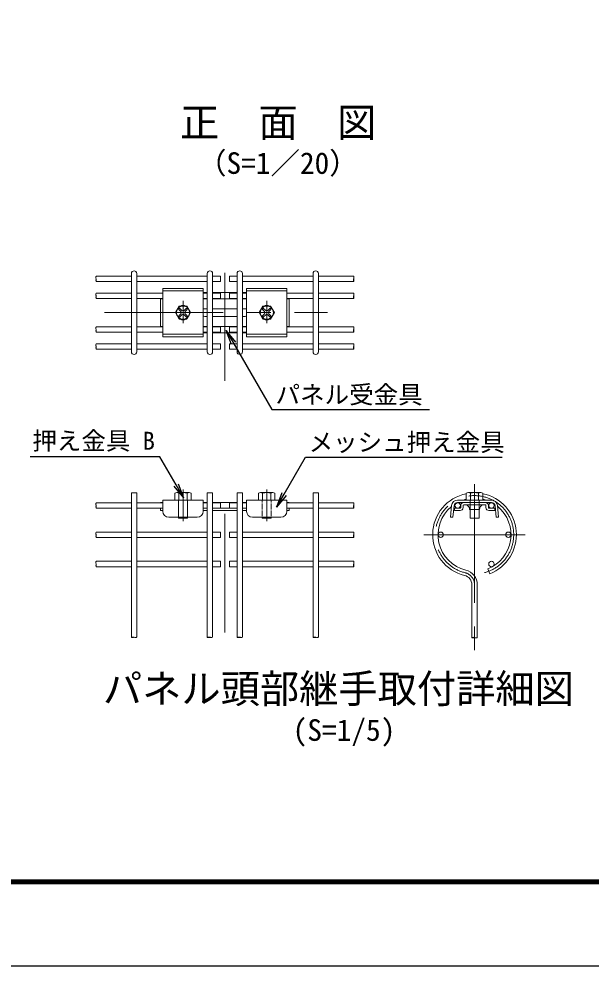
# Model space of a CAD drawing. Units: millimetres, scale not verified, with parts at other scales. Extents: x -4200 to 4200, y -2970 to 2970.
# Drawn here: x -2691 to -1161, y -2970 to -435 of the extents above; entities that cross this region are included whole.
import ezdxf
from ezdxf.enums import TextEntityAlignment as Align

# ---------------------------------------------------------------- set-up
doc = ezdxf.new("R2010")
doc.units = ezdxf.units.MM
doc.header["$LTSCALE"] = 10
doc.linetypes.add('USER1', pattern=[50.8, 31.75, -6.35, 6.35, -6.35])
doc.linetypes.add('USER2', pattern=[0.375, 0.25, -0.125])
for name, color, linetype, lineweight in [('0-2_D-STR-DIM', 7, 'Continuous', 13), ('0-3_D-STR3', 3, 'Continuous', 13), ('0-4_D-BMK', 2, 'USER1', 13), ('0-6_D-STR2', 7, 'Continuous', 13), ('0-A_D-STR-TXT', 7, 'Continuous', 13), ('0-B_D-TTL-TXT', 7, 'Continuous', 25), ('0-C_D-TTL', 7, 'Continuous', 25)]:
    doc.layers.add(name, color=color, linetype=linetype, lineweight=lineweight)
doc.styles.add('ＭＳ ゴシック', font='')
doc.styles.get('ＭＳ ゴシック').set_extended_font_data('MS Gothic')

# ---------------------------------------------------------------- blocks, each defined once
blk = doc.blocks.new('MLeader2')
at = {"layer": '0-2_D-STR-DIM', "lineweight": 25}
blk.add_line((-1976.21, -1710.02), (-2001.98, -1741.32), dxfattribs=at)
for points in [[(-1981.98, -1706.68), (-1925.09, -1608.15), (-1405.86, -1608.15), (-1398.66, -1608.15)], [(-1987.75, -1703.35), (-2001.98, -1741.32), (-1981.98, -1706.68)]]:
    blk.add_lwpolyline(points, dxfattribs=at)
blk = doc.blocks.new('MLeader3')
at = {"layer": '0-2_D-STR-DIM', "lineweight": 25}
blk.add_line((-2265.09, -1678.83), (-2250.87, -1716.8), dxfattribs=at)
for points in [[(-2270.87, -1682.16), (-2314.17, -1607.15), (-2653.75, -1607.15), (-2660.95, -1607.15)], [(-2276.64, -1685.49), (-2250.87, -1716.8), (-2270.87, -1682.16)]]:
    blk.add_lwpolyline(points, dxfattribs=at)
blk = doc.blocks.new('MLeader4')
at = {"layer": '0-2_D-STR-DIM', "lineweight": 25}
blk.add_line((-2122.77, -1306.35), (-2137, -1268.37), dxfattribs=at)
for points in [[(-2111.22, -1299.68), (-2137, -1268.37), (-2117, -1303.02)], [(-2117, -1303.02), (-2014.44, -1480.64), (-1600.16, -1480.64), (-1592.96, -1480.64)]]:
    blk.add_lwpolyline(points, dxfattribs=at)

msp = doc.modelspace()

# ---------------------------------------------------------------- linework, layer by layer
at = {"layer": '0-3_D-STR3'}
for p, q in [((-2306.41, -1156.72), (-2306.41, -1285.36)), ((-2306.41, -1156.72), (-2198.41, -1156.72)), ((-2306.41, -1163.04), (-2198.41, -1163.04)), ((-2198.41, -1156.72), (-2198.41, -1285.36)), ((-2082.41, -1156.72), (-2082.41, -1285.36)), ((-2082.41, -1156.72), (-1974.41, -1156.72)), ((-2082.41, -1163.04), (-1974.41, -1163.04)), ((-1974.41, -1156.72), (-1974.41, -1285.36)), ((-2312.41, -1183.04), (-2312.41, -1259.04)), ((-2312.41, -1184.04), (-2306.41, -1184.04)), ((-2187.51, -1167.04), (-2198.41, -1167.04)), ((-2198.41, -1184.04), (-2187.51, -1184.04)), ((-2107.7, -1167.04), (-2173.11, -1167.04)), ((-2173.11, -1184.04), (-2107.7, -1184.04)), ((-2082.41, -1167.04), (-2093.3, -1167.04)), ((-2093.3, -1184.04), (-2082.41, -1184.04)), ((-2028.41, -1249.56), (-2028.41, -1189.55)), ((-1974.41, -1184.04), (-1968.41, -1184.04)), ((-1968.41, -1259.04), (-1968.41, -1183.04)), ((-2262.6, -1203.39), (-2272.79, -1221.04)), ((-2263.72, -1212.56), (-2258.06, -1218.21)), ((-2242.21, -1203.39), (-2262.6, -1203.39)), ((-2260.89, -1209.73), (-2255.23, -1215.39)), ((-2243.92, -1209.73), (-2249.58, -1215.39)), ((-2241.09, -1212.56), (-2246.75, -1218.21)), ((-2242.21, -1203.39), (-2232.02, -1221.04)), ((-2194.41, -1211.04), (-2187.51, -1211.04)), ((-2173.11, -1211.04), (-2107.7, -1211.04)), ((-2093.3, -1211.04), (-2086.41, -1211.04)), ((-2038.6, -1203.39), (-2048.79, -1221.04)), ((-2039.72, -1212.56), (-2034.06, -1218.21)), ((-2018.21, -1203.39), (-2038.6, -1203.39)), ((-2036.89, -1209.73), (-2031.23, -1215.39)), ((-2019.92, -1209.73), (-2025.58, -1215.39)), ((-2017.09, -1212.56), (-2022.75, -1218.21)), ((-2018.21, -1203.39), (-2008.02, -1221.04)), ((-2262.6, -1238.7), (-2272.79, -1221.04)), ((-2263.72, -1229.53), (-2258.06, -1223.87)), ((-2242.21, -1238.7), (-2262.6, -1238.7)), ((-2260.89, -1232.36), (-2255.23, -1226.7)), ((-2243.92, -1232.36), (-2249.58, -1226.7)), ((-2241.09, -1229.53), (-2246.75, -1223.87)), ((-2242.21, -1238.7), (-2232.02, -1221.04)), ((-2194.41, -1231.04), (-2187.51, -1231.04)), ((-2173.11, -1231.04), (-2107.7, -1231.04)), ((-2093.3, -1231.04), (-2086.41, -1231.04)), ((-2038.6, -1238.7), (-2048.79, -1221.04)), ((-2039.72, -1229.53), (-2034.06, -1223.87)), ((-2018.21, -1238.7), (-2038.6, -1238.7)), ((-2036.89, -1232.36), (-2031.23, -1226.7)), ((-2019.92, -1232.36), (-2025.58, -1226.7)), ((-2017.09, -1229.53), (-2022.75, -1223.87)), ((-2018.21, -1238.7), (-2008.02, -1221.04)), ((-2312.41, -1258.04), (-2306.41, -1258.04)), ((-2198.41, -1258.04), (-2187.51, -1258.04)), ((-2173.11, -1258.04), (-2107.7, -1258.04)), ((-2093.3, -1258.04), (-2082.41, -1258.04)), ((-1974.41, -1258.04), (-1968.41, -1258.04)), ((-2306.41, -1279.04), (-2198.41, -1279.04)), ((-2306.41, -1285.36), (-2198.41, -1285.36)), ((-2198.41, -1275.04), (-2187.51, -1275.04)), ((-2173.11, -1275.04), (-2107.7, -1275.04)), ((-2093.3, -1275.04), (-2082.41, -1275.04)), ((-2082.41, -1279.04), (-1974.41, -1279.04)), ((-2082.41, -1285.36), (-1974.41, -1285.36)), ((-2306.41, -1722.86), (-2306.41, -1752.86)), ((-2306.41, -1722.86), (-2198.41, -1722.86)), ((-2274.43, -1722.86), (-2274.43, -1704.33)), ((-2268.93, -1702.86), (-2235.89, -1702.86)), ((-2264.38, -1770.86), (-2264.38, -1722.86)), ((-2263.42, -1722.86), (-2263.42, -1704.33)), ((-2241.39, -1722.86), (-2241.39, -1704.33)), ((-2240.38, -1770.86), (-2240.38, -1722.86)), ((-2230.38, -1704.33), (-2230.38, -1722.86)), ((-2198.41, -1722.86), (-2198.41, -1752.86)), ((-2082.41, -1722.86), (-2082.41, -1752.86)), ((-2082.41, -1722.86), (-1974.41, -1722.86)), ((-2050.46, -1722.86), (-2050.46, -1704.33)), ((-2044.95, -1702.86), (-2011.91, -1702.86)), ((-2039.44, -1722.86), (-2039.44, -1704.33)), ((-2017.42, -1722.86), (-2017.42, -1704.33)), ((-2006.41, -1704.33), (-2006.41, -1722.86)), ((-1974.41, -1722.86), (-1974.41, -1752.86)), ((-1517.85, -1722.74), (-1427.2, -1722.74)), ((-1494.58, -1722.74), (-1494.58, -1704.21)), ((-1489.07, -1702.74), (-1456.03, -1702.74)), ((-1484.52, -1770.74), (-1484.52, -1722.74)), ((-1483.56, -1722.74), (-1483.56, -1704.21)), ((-1461.54, -1722.74), (-1461.54, -1704.21)), ((-1460.52, -1770.74), (-1460.52, -1722.74)), ((-1450.52, -1704.21), (-1450.52, -1722.74)), ((-2312.41, -1729.26), (-2306.41, -1729.26)), ((-2312.41, -1730.06), (-2312.41, -1729.26)), ((-2312.41, -1744.46), (-2306.41, -1744.46)), ((-2312.41, -1750.86), (-2312.41, -1744.46)), ((-2198.41, -1729.26), (-2187.57, -1729.26)), ((-2187.57, -1744.46), (-2198.41, -1744.46)), ((-2173.17, -1729.26), (-2107.63, -1729.26)), ((-2173.17, -1744.46), (-2107.57, -1744.46)), ((-2093.17, -1729.26), (-2082.41, -1729.26)), ((-2082.41, -1744.46), (-2093.17, -1744.46)), ((-1974.41, -1729.26), (-1968.41, -1729.26)), ((-1974.41, -1744.46), (-1968.41, -1744.46)), ((-1968.41, -1729.26), (-1968.41, -1730.06)), ((-1968.41, -1744.46), (-1968.41, -1750.86)), ((-1533.76, -1737.13), (-1536.89, -1768.09)), ((-1527.4, -1737.77), (-1530.52, -1768.74)), ((-1526.52, -1744.34), (-1511.12, -1744.34)), ((-1526.52, -1744.34), (-1526.52, -1750.74)), ((-1517.85, -1729.14), (-1427.2, -1729.14)), ((-1509.52, -1737.14), (-1509.52, -1742.74)), ((-1503.12, -1737.14), (-1503.12, -1742.74)), ((-1501.52, -1735.54), (-1443.52, -1735.54)), ((-1485.72, -1747.93), (-1459.32, -1747.93)), ((-1441.92, -1737.14), (-1441.92, -1742.74)), ((-1435.52, -1737.14), (-1435.52, -1742.74)), ((-1433.92, -1744.34), (-1418.52, -1744.34)), ((-1418.52, -1744.34), (-1418.52, -1750.74)), ((-1411.28, -1737.13), (-1408.16, -1768.09)), ((-2312.41, -1750.86), (-2306.41, -1750.86)), ((-2290.41, -1768.86), (-2214.41, -1768.86)), ((-2264.38, -1770.86), (-2240.38, -1770.86)), ((-2198.41, -1750.86), (-2187.57, -1750.86)), ((-2173.17, -1750.86), (-2107.57, -1750.86)), ((-2093.17, -1750.86), (-2082.41, -1750.86)), ((-2066.41, -1768.86), (-1990.41, -1768.86)), ((-2040.41, -1770.86), (-2016.4, -1770.86)), ((-2040.4, -1770.86), (-2040.4, -1768.86)), ((-2016.4, -1770.86), (-2016.4, -1768.86)), ((-1974.41, -1750.86), (-1968.41, -1750.86)), ((-1536.89, -1768.09), (-1530.52, -1768.74)), ((-1526.52, -1750.74), (-1511.12, -1750.74)), ((-1484.52, -1770.74), (-1460.52, -1770.74)), ((-1433.92, -1750.74), (-1418.52, -1750.74))]:
    msp.add_line(p, q, dxfattribs=at)
at = {"layer": '0-3_D-STR3', "linetype": 'USER2'}
for p, q in [((-2040.41, -1768.86), (-2040.41, -1722.86)), ((-2016.41, -1768.86), (-2016.41, -1722.86))]:
    msp.add_line(p, q, dxfattribs=at)
at = {"layer": '0-3_D-STR3'}
msp.add_lwpolyline([(-1417.65, -1737.77), (-1414.52, -1768.74), (-1408.16, -1768.09)], dxfattribs=at)
for centre in [(-2252.41, -1221.04), (-2028.41, -1221.04)]:
    msp.add_circle(centre, 17.66, dxfattribs=at)
for centre, radius, start, end in [((-2262.31, -1211.14), 2, 44.99953, 224.99952), ((-2252.41, -1216.04), 15, 57.53826, 122.46174), ((-2252.41, -1212.56), 4, 225.00001, 314.99999), ((-2242.51, -1211.14), 2, 315, 135), ((-2194.41, -1221.04), 10, 90, 113.57818), ((-2086.41, -1221.04), 10, 66.42182, 90), ((-2038.31, -1211.14), 2, 44.99953, 224.99952), ((-2028.41, -1216.04), 15, 57.53826, 122.46174), ((-2028.41, -1212.56), 4, 225.00001, 314.99999), ((-2018.51, -1211.14), 2, 315, 135), ((-2262.31, -1230.94), 2, 135, 314.99998), ((-2252.41, -1226.04), 15, 237.53826, 302.46174), ((-2260.89, -1221.04), 4, 314.99999, 45), ((-2252.41, -1229.53), 4, 45, 135), ((-2243.92, -1221.04), 4, 135, 225.00001), ((-2242.51, -1230.94), 2, 225.00001, 44.99999), ((-2194.41, -1221.04), 10, 246.42182, 270), ((-2086.41, -1221.04), 10, 270, 293.57818), ((-2038.31, -1230.94), 2, 135, 314.99998), ((-2028.41, -1226.04), 15, 237.53826, 302.46174), ((-2036.89, -1221.04), 4, 314.99999, 45), ((-2028.41, -1229.53), 4, 45, 135), ((-2019.92, -1221.04), 4, 135, 225.00001), ((-2018.51, -1230.94), 2, 225.00001, 44.99999), ((-2268.93, -1713.87), 11.01, 60, 120), ((-2252.41, -1744.69), 41.84, 74.73852, 105.26148), ((-2235.89, -1713.87), 11.01, 60, 120), ((-2044.95, -1713.87), 11.01, 60, 120), ((-2028.43, -1744.69), 41.84, 74.73852, 105.26148), ((-2011.91, -1713.87), 11.01, 60, 120), ((-1517.85, -1738.74), 16, 90, 174.23211), ((-1489.07, -1713.75), 11.01, 60, 120), ((-1472.55, -1744.57), 41.84, 74.73852, 105.26148), ((-1456.03, -1713.75), 11.01, 60, 120), ((-1427.2, -1738.74), 16, 5.76789, 90), ((-1517.85, -1738.74), 9.6, 90, 174.23211), ((-1511.12, -1742.74), 1.6, 270, 0), ((-1511.12, -1742.74), 8, 270, 0), ((-1501.52, -1737.14), 8, 90, 180), ((-1501.52, -1737.14), 1.6, 90, 180), ((-1498.52, -1747.93), 12.8, 0, 75.52068), ((-1446.52, -1747.93), 12.8, 104.47932, 180), ((-1443.52, -1737.14), 8, 0, 90), ((-1443.52, -1737.14), 1.6, 0, 90), ((-1433.92, -1742.74), 8, 180, 270), ((-1433.92, -1742.74), 1.6, 180, 270), ((-1427.2, -1738.74), 9.6, 5.76789, 90), ((-2290.41, -1752.86), 16, 180, 270), ((-2214.41, -1752.86), 16, 270, 0), ((-2066.41, -1752.86), 16, 180, 270), ((-1990.41, -1752.86), 16, 270, 0)]:
    msp.add_arc(centre, radius, start, end, dxfattribs=at)
at = {"layer": '0-4_D-BMK'}
for p, q in [((-2140.41, -1403.93), (-2140.41, -1114.28)), ((-2252.41, -1249.56), (-2252.41, -1189.55)), ((-2462.25, -1221.04), (-1866.04, -1221.04)), ((-2252.38, -1779.61), (-2252.38, -1694.59)), ((-2028.41, -1779.61), (-2028.41, -1694.59)), ((-1472.52, -1679.95), (-1472.52, -2136.31)), ((-2140.4, -2077.28), (-2140.41, -1717.7)), ((-1336.92, -1815.55), (-1608.12, -1815.55))]:
    msp.add_line(p, q, dxfattribs=at)
for centre, radius, start, end in [((-1472.52, -1815.55), 104.8, 284.7, 256.20952), ((-1505.32, -1949.18), 32.8, 0, 76.20952)]:
    msp.add_arc(centre, radius, start, end, dxfattribs=at)
at = {"layer": '0-6_D-STR2'}
for p, q in [((-2484.92, -1123.44), (-2390.58, -1123.44)), ((-2484.92, -1137.84), (-2390.58, -1137.84)), ((-2390.58, -1325.84), (-2390.58, -1116.24)), ((-2376.18, -1325.84), (-2376.18, -1116.24)), ((-2376.18, -1123.44), (-2187.51, -1123.44)), ((-2376.18, -1137.84), (-2187.51, -1137.84)), ((-2187.51, -1325.84), (-2187.51, -1116.24)), ((-2173.11, -1325.84), (-2173.11, -1116.24)), ((-2173.11, -1123.44), (-2152.41, -1123.44)), ((-2107.7, -1123.44), (-2128.4, -1123.44)), ((-2107.7, -1325.84), (-2107.7, -1116.24)), ((-2093.3, -1325.84), (-2093.3, -1116.24)), ((-1904.63, -1123.44), (-2093.3, -1123.44)), ((-1904.63, -1137.84), (-2093.3, -1137.84)), ((-1904.63, -1325.84), (-1904.63, -1116.24)), ((-1890.23, -1325.84), (-1890.23, -1116.24)), ((-1795.89, -1123.44), (-1890.23, -1123.44)), ((-1795.89, -1137.84), (-1890.23, -1137.84)), ((-2484.92, -1168.64), (-2390.58, -1168.64)), ((-2484.92, -1183.04), (-2390.58, -1183.04)), ((-2376.18, -1168.64), (-2306.41, -1168.64)), ((-2376.18, -1183.04), (-2306.41, -1183.04)), ((-2198.41, -1168.64), (-2187.51, -1168.64)), ((-2198.41, -1183.04), (-2187.51, -1183.04)), ((-2173.11, -1168.64), (-2152.41, -1168.64)), ((-2173.11, -1183.04), (-2152.41, -1183.04)), ((-2152.41, -1183.04), (-2152.41, -1168.64)), ((-2128.4, -1183.04), (-2128.4, -1168.64)), ((-2107.7, -1168.64), (-2128.4, -1168.64)), ((-2107.7, -1183.04), (-2128.4, -1183.04)), ((-2082.41, -1168.64), (-2093.3, -1168.64)), ((-2082.41, -1183.04), (-2093.3, -1183.04)), ((-1904.63, -1168.64), (-1974.41, -1168.64)), ((-1904.63, -1183.04), (-1974.41, -1183.04)), ((-1795.89, -1168.64), (-1890.23, -1168.64)), ((-1795.89, -1183.04), (-1890.23, -1183.04)), ((-2484.92, -1259.04), (-2390.58, -1259.04)), ((-2376.18, -1259.04), (-2306.41, -1259.04)), ((-2198.41, -1259.04), (-2187.51, -1259.04)), ((-2173.11, -1259.04), (-2152.41, -1259.04)), ((-2152.41, -1273.44), (-2152.41, -1259.04)), ((-2107.7, -1259.04), (-2128.4, -1259.04)), ((-2128.4, -1273.44), (-2128.4, -1259.04)), ((-2082.41, -1259.04), (-2093.3, -1259.04)), ((-1904.63, -1259.04), (-1974.41, -1259.04)), ((-1795.89, -1259.04), (-1890.23, -1259.04)), ((-2484.92, -1273.44), (-2390.58, -1273.44)), ((-2376.18, -1273.44), (-2306.41, -1273.44)), ((-2198.41, -1273.44), (-2187.51, -1273.44)), ((-2173.11, -1273.44), (-2152.41, -1273.44)), ((-2107.7, -1273.44), (-2128.4, -1273.44)), ((-2082.41, -1273.44), (-2093.3, -1273.44)), ((-1904.63, -1273.44), (-1974.41, -1273.44)), ((-1795.89, -1273.44), (-1890.23, -1273.44)), ((-2484.92, -1304.24), (-2390.58, -1304.24)), ((-2376.18, -1304.24), (-2187.51, -1304.24)), ((-2173.11, -1304.24), (-2152.41, -1304.24)), ((-2152.41, -1318.64), (-2152.41, -1304.24)), ((-2128.4, -1318.64), (-2128.4, -1304.24)), ((-2107.7, -1304.24), (-2128.4, -1304.24)), ((-1904.63, -1304.24), (-2093.3, -1304.24)), ((-1795.89, -1304.24), (-1890.23, -1304.24)), ((-2484.92, -1318.64), (-2390.58, -1318.64)), ((-2376.18, -1318.64), (-2187.51, -1318.64)), ((-2173.11, -1318.64), (-2152.41, -1318.64)), ((-2107.7, -1318.64), (-2128.4, -1318.64)), ((-1904.63, -1318.64), (-2093.3, -1318.64)), ((-1795.89, -1318.64), (-1890.23, -1318.64)), ((-2376.25, -1703.55), (-2390.65, -1703.55)), ((-2390.65, -1703.55), (-2390.65, -2089.84)), ((-2376.25, -1703.55), (-2376.25, -2089.84)), ((-2173.17, -1703.55), (-2187.57, -1703.55)), ((-2187.57, -1703.55), (-2187.57, -2089.84)), ((-2173.17, -1703.55), (-2173.17, -2089.84)), ((-2093.17, -1703.55), (-2107.57, -1703.55)), ((-2107.57, -1703.55), (-2107.57, -2089.84)), ((-2093.17, -1703.55), (-2093.17, -2089.84)), ((-1890.1, -1703.55), (-1904.5, -1703.55)), ((-1904.5, -1703.55), (-1904.5, -2089.84)), ((-1890.1, -1703.55), (-1890.1, -2089.84)), ((-2390.65, -1730.06), (-2484.92, -1730.06)), ((-2390.65, -1744.46), (-2484.92, -1744.46)), ((-2306.41, -1730.06), (-2376.25, -1730.06)), ((-2312.41, -1744.46), (-2376.25, -1744.46)), ((-2187.57, -1730.06), (-2198.41, -1730.06)), ((-2152.37, -1730.06), (-2173.17, -1730.06)), ((-2152.37, -1744.46), (-2173.17, -1744.46)), ((-2152.37, -1730.06), (-2152.37, -1744.46)), ((-2128.43, -1730.06), (-2107.63, -1730.06)), ((-2082.41, -1730.06), (-2093.17, -1730.06)), ((-1904.5, -1730.06), (-1974.41, -1730.06)), ((-1904.5, -1744.46), (-1968.41, -1744.46)), ((-1795.76, -1730.06), (-1890.1, -1730.06)), ((-1795.76, -1744.46), (-1890.1, -1744.46)), ((-2390.65, -1808.35), (-2484.92, -1808.35)), ((-2390.65, -1822.75), (-2484.92, -1822.75)), ((-2187.57, -1808.35), (-2376.25, -1808.35)), ((-2187.57, -1822.75), (-2376.25, -1822.75)), ((-2152.37, -1808.35), (-2173.17, -1808.35)), ((-2152.37, -1822.75), (-2173.17, -1822.75)), ((-2152.37, -1808.35), (-2152.37, -1822.75)), ((-2128.43, -1808.35), (-2107.63, -1808.35)), ((-1904.5, -1808.35), (-2093.17, -1808.35)), ((-1904.5, -1822.75), (-2093.17, -1822.75)), ((-1795.76, -1808.35), (-1890.1, -1808.35)), ((-1795.76, -1822.75), (-1890.1, -1822.75)), ((-2390.65, -1886.63), (-2484.92, -1886.63)), ((-2390.65, -1901.03), (-2484.92, -1901.03)), ((-2187.57, -1886.63), (-2376.25, -1886.63)), ((-2187.57, -1901.03), (-2376.25, -1901.03)), ((-2152.37, -1886.63), (-2173.17, -1886.63)), ((-2152.37, -1901.03), (-2173.17, -1901.03)), ((-2152.37, -1886.63), (-2152.37, -1901.03)), ((-2128.43, -1886.63), (-2107.63, -1886.63)), ((-2128.43, -1886.63), (-2128.43, -1901.03)), ((-2128.43, -1901.03), (-2107.63, -1901.03)), ((-1904.5, -1886.63), (-2093.17, -1886.63)), ((-1904.5, -1901.03), (-2093.17, -1901.03)), ((-1795.76, -1886.63), (-1890.1, -1886.63)), ((-1795.76, -1901.03), (-1890.1, -1901.03)), ((-1437.15, -1906.51), (-1431.93, -1919.93)), ((-1479.72, -1949.18), (-1479.72, -2090.89)), ((-1465.32, -1949.18), (-1465.32, -2090.96))]:
    msp.add_line(p, q, dxfattribs=at)
for points in [[(-2173.11, -1137.84), (-2152.41, -1137.84), (-2152.41, -1123.44)], [(-2107.7, -1137.84), (-2128.4, -1137.84), (-2128.4, -1123.44)], [(-2128.43, -1730.06), (-2128.43, -1744.46), (-2107.63, -1744.46)], [(-2128.43, -1808.35), (-2128.43, -1822.75), (-2107.63, -1822.75)]]:
    msp.add_lwpolyline(points, dxfattribs=at)
for centre in [(-1517.72, -1737.26), (-1427.32, -1737.26), (-1562.92, -1815.55), (-1382.12, -1815.55), (-1427.32, -1893.83)]:
    msp.add_circle(centre, 7.2, dxfattribs=at)
for centre, radius, start, end in [((-2383.38, -1116.24), 7.2, 0, 180), ((-2180.31, -1116.24), 7.2, 0, 180), ((-2100.5, -1116.24), 7.2, 0, 180), ((-1897.43, -1116.24), 7.2, 0, 180), ((-2383.38, -1325.84), 7.2, 180, 0), ((-2180.31, -1325.84), 7.2, 180, 0), ((-2100.5, -1325.84), 7.2, 180, 0), ((-1897.43, -1325.84), 7.2, 180, 0), ((-1472.52, -1815.55), 112, 101.35516, 256.20952), ((-1472.52, -1815.55), 97.6, 103.05813, 108.02633), ((-1472.52, -1815.55), 112, 291.25, 78.67181), ((-1472.52, -1815.55), 97.6, 71.97367, 76.97302), ((-1472.52, -1815.55), 97.6, 129.43822, 256.20952), ((-1472.52, -1815.55), 97.6, 117.71481, 123.37821), ((-1472.52, -1815.55), 97.6, 291.25, 50.56178), ((-1472.52, -1815.55), 97.6, 56.62179, 62.28519), ((-1505.32, -1949.18), 25.6, 0, 76.20952), ((-1505.32, -1949.18), 40, 0, 76.20952)]:
    msp.add_arc(centre, radius, start, end, dxfattribs=at)
for centre, major_axis, ratio, start_param, end_param in [((-2484.92, -1127.04), (0, -3.6), 0.114898, 3.1414937, 6.283185), ((-1795.89, -1127.04), (0, -3.6), 0.114898, 0.0000003, 3.1416916), ((-2484.92, -1172.24), (0, -3.6), 0.114898, 3.1414937, 6.283185), ((-1795.89, -1172.24), (0, -3.6), 0.114898, 0.0000003, 3.1416916), ((-2484.92, -1262.64), (0, -3.6), 0.114898, 3.1414937, 6.283185), ((-1795.89, -1262.64), (0, -3.6), 0.114898, 0.0000003, 3.1416916), ((-2484.92, -1307.84), (0, -3.6), 0.114898, 3.1414937, 6.283185), ((-1795.89, -1307.84), (0, -3.6), 0.114898, 0.0000003, 3.1416916), ((-2484.92, -1733.66), (0, -3.6), 0.114898, 3.1414937, 6.283185), ((-1795.89, -1733.66), (0, -3.6), 0.114898, 0.0000003, 3.1416916), ((-2484.92, -1811.95), (0, -3.6), 0.114898, 3.1414937, 6.283185), ((-1795.89, -1811.95), (0, -3.6), 0.114898, 0.0000003, 3.1416916), ((-2484.92, -1890.23), (0, -3.6), 0.114898, 3.1414937, 6.283185), ((-1795.89, -1890.23), (0, -3.6), 0.114898, 0.0000003, 3.1416916), ((-2379.85, -2089.83), (-3.6, 0), 0.114898, 0.0000003, 3.1416916), ((-2176.77, -2089.83), (-3.6, 0), 0.114898, 0.0000003, 3.1416916), ((-2096.77, -2089.83), (-3.6, 0), 0.114898, 0.0000003, 3.1416916), ((-1893.7, -2089.83), (-3.6, 0), 0.114898, 0.0000003, 3.1416916), ((-1468.91, -2090.89), (3.6, 0), 0.246642, 3.1415927, 6.2053633)]:
    msp.add_ellipse(centre, major_axis=major_axis, ratio=ratio, start_param=start_param, end_param=end_param, dxfattribs=at)
for centre, major_axis, ratio in [((-2484.92, -1134.24), (0, -3.6), 0.114898), ((-1795.89, -1134.24), (0, 3.6), 0.114898), ((-2484.92, -1179.44), (0, -3.6), 0.114898), ((-1795.89, -1179.44), (0, 3.6), 0.114898), ((-2484.92, -1269.84), (0, -3.6), 0.114898), ((-1795.89, -1269.84), (0, 3.6), 0.114898), ((-2484.92, -1315.04), (0, -3.6), 0.114898), ((-1795.89, -1315.04), (0, 3.6), 0.114898), ((-2484.92, -1740.86), (0, -3.6), 0.114898), ((-1795.89, -1740.86), (0, 3.6), 0.114898), ((-2484.92, -1819.15), (0, -3.6), 0.114898), ((-1795.89, -1819.15), (0, 3.6), 0.114898), ((-2484.92, -1897.44), (0, -3.6), 0.114898), ((-1795.89, -1897.44), (0, 3.6), 0.114898), ((-2387.05, -2089.83), (-3.6, 0), 0.114898), ((-2183.97, -2089.83), (-3.6, 0), 0.114898), ((-2103.97, -2089.83), (-3.6, 0), 0.114898), ((-1900.9, -2089.83), (-3.6, 0), 0.114898), ((-1476.11, -2090.89), (3.6, 0), 0.246642)]:
    msp.add_ellipse(centre, major_axis=major_axis, ratio=ratio, dxfattribs=at)
at = {"layer": '0-C_D-TTL', "color": 2}
msp.add_lwpolyline([(-4200, 2970), (4200, 2970), (4200, -2970), (-4200, -2970)], close=True, dxfattribs=at)
at = {"layer": '0-C_D-TTL'}
for points in [[(-3930, 2750), (3930, 2750), (3930, -2750), (-3930, -2750)], [(-3927.5, 2747.5), (3927.5, 2747.5), (3927.5, -2747.5), (-3927.5, -2747.5)], [(-3925, 2745), (3925, 2745), (3925, -2745), (-3925, -2745)], [(-3922.5, 2742.5), (3922.5, 2742.5), (3922.5, -2742.5), (-3922.5, -2742.5)], [(-3920, 2740), (3920, 2740), (3920, -2740), (-3920, -2740)]]:
    msp.add_lwpolyline(points, close=True, dxfattribs=at)

# ---------------------------------------------------------------- block references
at = {"layer": '0-2_D-STR-DIM'}
for name in ['MLeader4', 'MLeader3', 'MLeader2']:
    msp.add_blockref(name, (0, 0), dxfattribs=at)

# ---------------------------------------------------------------- texts
at = {"layer": '0-A_D-STR-TXT', "style": 'ＭＳ ゴシック'}
for s, p in [('パネル受金具', (-2004.86, -1478.89)), ('押え金具 B', (-2655.45, -1602.44)), ('メッシュ押え金具', (-1916.5, -1606.34))]:
    msp.add_text(s, height=48.09, dxfattribs=at).set_placement(p, align=Align.BOTTOM_LEFT)
at = {"layer": '0-B_D-TTL-TXT', "style": 'ＭＳ ゴシック'}
for s, height, p in [('正\u3000面\u3000図', 76.98, (-2260.35, -773.68)), ('（S=1／20）', 57.7, (-2214.87, -866.87)), ('パネル頭部継手取付詳細図', 76.98, (-2466.73, -2289.03)), ('(S=1/5)', 57.7, (-1959.12, -2384.47))]:
    msp.add_text(s, height=height, dxfattribs=at).set_placement(p, align=Align.BOTTOM_LEFT)

doc.saveas('drawing.dxf')
